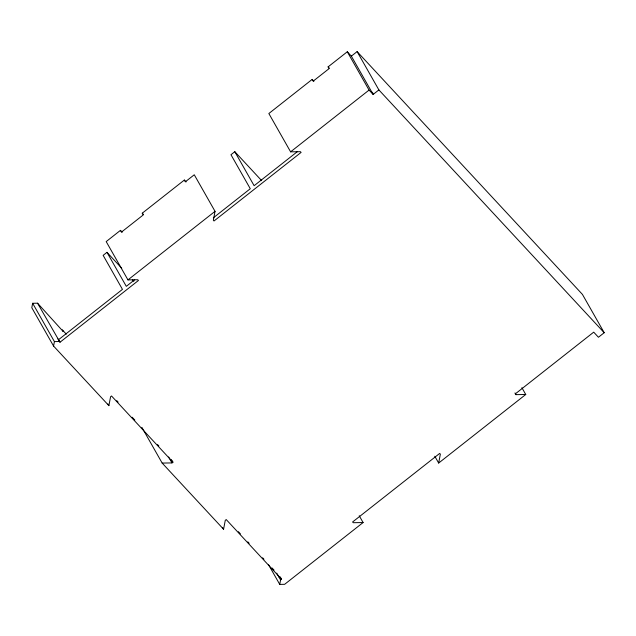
<?xml version="1.0" encoding="UTF-8"?>
<svg xmlns="http://www.w3.org/2000/svg" width="636" height="636" viewBox="0 0 636 636"><rect width="100%" height="100%" fill="white"/><g stroke="black" fill="none" stroke-linecap="round" stroke-linejoin="round"><path stroke-width="0.95" d="M66.295 334.162L62.32 329.885L63.314 331.634L37.556 303.197L32.651 303.277L31.8 307.729L53.567 346.048L108.883 405.657L110.577 396.745L111.539 395.99L172.944 462.165L171.982 462.921L162.164 463.072L141.876 427.36M53.567 346.048L54.418 341.596L32.651 303.277M37.556 303.197L59.999 342.24L138.449 280.476L137.774 279.745L127.955 279.904L106.188 241.593L120.443 230.367L121.436 232.116L143.243 214.944L142.249 213.195L184.353 180.052L185.346 181.801L194.266 174.773L215.04 211.343L213.346 220.247L214.022 220.978L301.106 152.409L300.43 151.686L290.612 151.837L268.845 113.526L312.173 79.413L313.914 81.289M162.164 463.072L223.57 529.247L225.271 520.335L226.233 519.58L281.541 579.189L280.587 579.945L279.737 584.397L284.642 584.317L363.092 522.553L359.221 515.74M521.886 387.69L525.749 394.487L438.665 463.056L440.366 454.144L439.683 453.42L352.598 521.981L353.274 522.712L363.092 522.553M312.173 79.413L313.166 81.162L329.098 68.616L328.104 66.867L347.296 51.762L351.358 56.135L373.125 94.446L378.881 89.915L357.114 51.603L351.358 56.135M121.754 268.265L106.975 252.333L103.143 255.354L122.462 289.372L58.552 339.688L59.999 342.24M261.674 180.656L234.803 151.694L230.963 154.715L250.282 188.733L213.338 217.814M127.955 279.904L215.04 211.343M290.612 151.837L369.063 90.073L347.296 51.762M134.705 279.729L126.302 286.343L106.975 252.333M297.338 151.678L254.122 185.704L234.803 151.694M170.535 460.361L171.489 459.605M279.132 577.393L280.094 576.637M357.114 51.603L582.433 294.404L604.2 332.723L598.444 337.255L593.706 332.151L515.255 393.923L515.931 394.646L525.749 394.487M54.418 341.596L59.323 341.516M378.881 89.915L604.2 332.723M371.67 91.894L373.014 93.341M369.063 90.073L373.125 94.446M328.104 66.867L329.265 68.116M184.353 180.052L186.094 181.928M142.249 213.195L143.41 214.443M120.443 230.367L122.184 232.243M132.503 279.848L133.846 281.295M116.778 400.648L118.113 402.087M132.161 417.224L134.84 420.11M157.529 444.564L158.865 445.995M238.389 531.696L240.408 533.874M247.809 541.848L249.153 543.295M262.604 557.788L263.948 559.243M272.025 567.94L274.036 570.11M57.876 338.956L58.552 339.688M514.969 392.945L515.931 394.646M434.801 456.25L438.665 463.056M280.579 577.488L281.541 579.189M276.716 573.131L280.587 579.945M268.615 564.816L279.737 584.397M222.592 527.522L223.57 529.247M171.974 460.456L172.944 462.165M168.604 456.958L171.982 462.921M107.913 403.955L108.883 405.657"/></g></svg>
